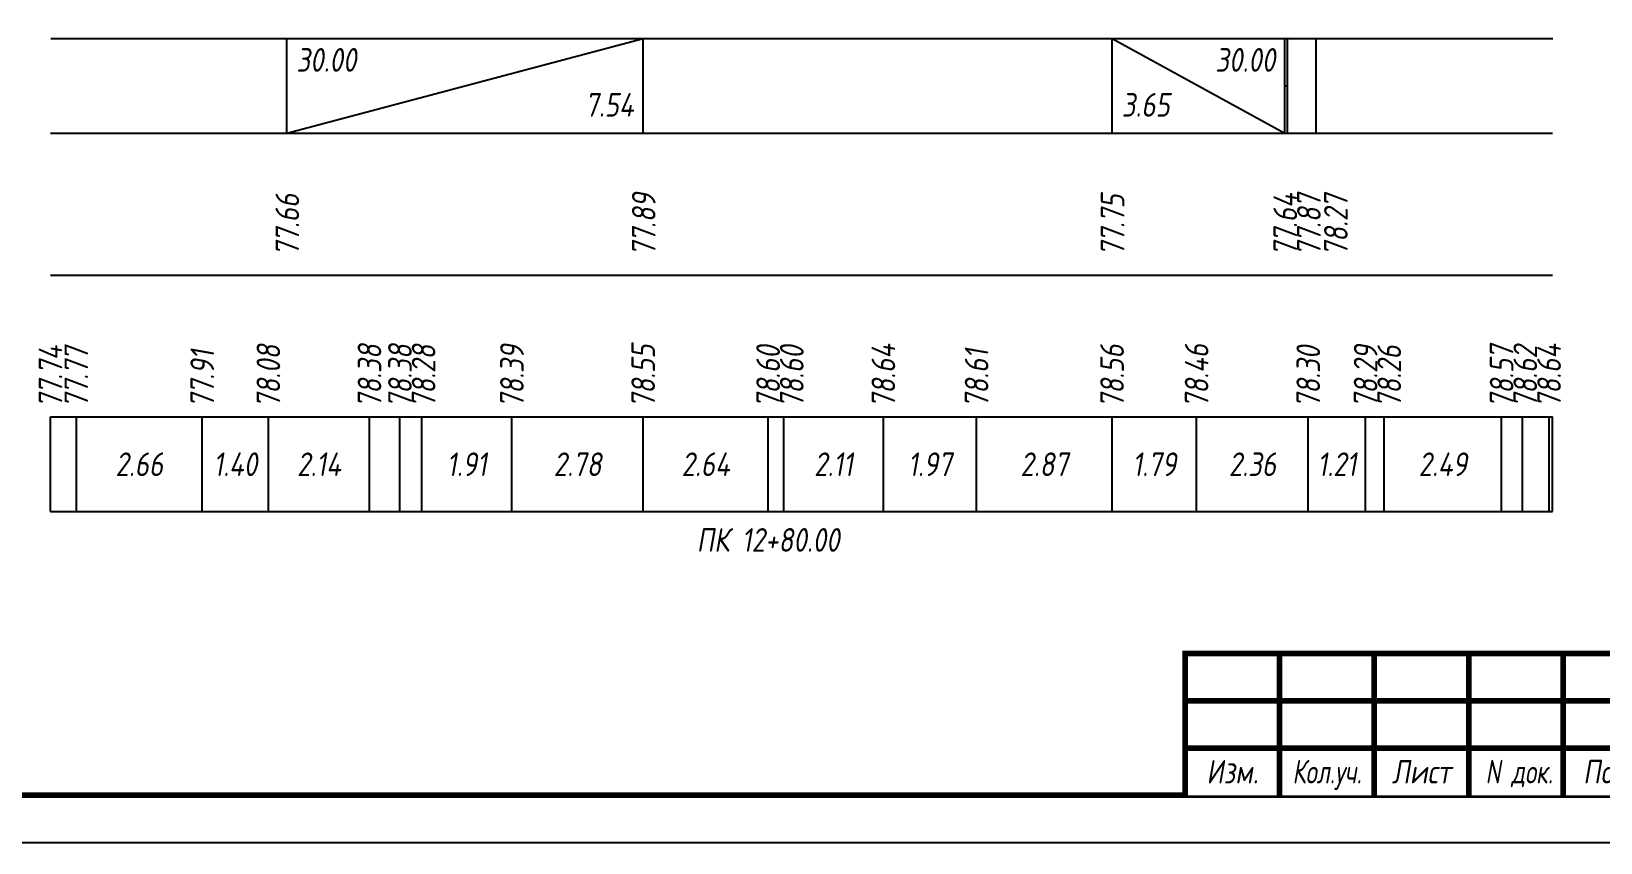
# Model space of a CAD drawing. Extents: x -717 to 1451, y -133302 to 233.
# Drawn here: x 77.9 to 243.9, y -20019.4 to -19933.7 of the extents above; entities that cross this region are included whole.
import ezdxf
from ezdxf.enums import TextEntityAlignment as Align

# ---------------------------------------------------------------- set-up
doc = ezdxf.new("R2010")
doc.units = 0
for name, color, linetype in [('Зарамочное оформление', 7, 'Continuous'), ('Код_510', 7, 'Continuous'), ('Код_516', 1, 'Continuous'), ('Подписи поперечников', 7, 'Continuous'), ('Таблица', 7, 'Continuous')]:
    doc.layers.add(name, color=color, linetype=linetype)
doc.styles.add('М', font='romand.shx', dxfattribs={"width": 0.8, "oblique": 10, "height": 2.5})

# ---------------------------------------------------------------- blocks, each defined once
blk = doc.blocks.new('Штамп')
at = {"linetype": 'Continuous'}
blk.add_wipeout([(199.95, -411.25), (384.95, -411.25), (384.95, -426.25), (199.95, -426.25)], dxfattribs=at).dxf.layer = 'Зарамочное оформление'
at = {"layer": 'Зарамочное оформление', "linetype": 'Continuous', "lineweight": -3, "const_width": 0.6, "flags": 128}
for points in [[(199.95, -426.25), (199.95, -411.25), (384.95, -411.25)], [(209.95, -411.25), (209.95, -426.25)], [(219.95, -411.25), (219.95, -426.25)], [(229.95, -411.25), (229.95, -426.25)], [(239.95, -411.25), (239.95, -426.25)], [(199.95, -416.25), (264.95, -416.25)], [(199.95, -421.25), (264.95, -421.25)]]:
    blk.add_lwpolyline(points, dxfattribs=at)
at = {"layer": 'Зарамочное оформление', "linetype": 'Continuous', "style": 'М', "oblique": 10}
for s, width, p in [('Изм.', 0.8, (204.95, -423.75)), ('Кол.уч.', 0.7, (214.95, -423.75)), ('Лист', 0.8, (224.95, -423.75)), ('N док.', 0.7, (235.28, -423.75)), ('Подпись', 0.8, (247.45, -423.75))]:
    blk.add_text(s, height=2.5, dxfattribs=dict(at, width=width)).set_placement(p, align=Align.MIDDLE_CENTER)
blk = doc.blocks.new('шифр')
blk.add_blockref('Штамп', (0, -19648))

msp = doc.modelspace()

# ---------------------------------------------------------------- linework, layer by layer
at = {"flags": 128}
msp.add_lwpolyline([(-30.054, -20019.421), (389.946, -20019.421), (389.946, -19722.421), (-30.054, -19722.421)], close=True, dxfattribs=at)
at = {"const_width": 0.6, "flags": 128}
msp.add_lwpolyline([(-10.054, -20014.421), (384.946, -20014.421), (384.946, -19727.421), (-10.054, -19727.421)], close=True, dxfattribs=at)
at = {"layer": 'Код_510'}
for p, q in [((79.946, -19984.421), (79.946, -19974.421)), ((82.682, -19984.421), (82.682, -19974.421)), ((96, -19984.421), (96, -19974.421)), ((102.995, -19984.421), (102.995, -19974.421)), ((113.691, -19984.421), (113.691, -19974.421)), ((116.914, -19984.421), (116.914, -19974.421)), ((119.214, -19984.421), (119.214, -19974.421)), ((128.756, -19984.421), (128.756, -19974.421)), ((142.638, -19984.421), (142.638, -19974.421)), ((155.852, -19984.421), (155.852, -19974.421)), ((157.495, -19984.421), (157.495, -19974.421)), ((168.04, -19984.421), (168.04, -19974.421)), ((177.9, -19984.421), (177.9, -19974.421)), ((192.229, -19984.421), (192.229, -19974.421)), ((201.171, -19984.421), (201.171, -19974.421)), ((212.98, -19984.421), (212.98, -19974.421)), ((219.045, -19984.421), (219.045, -19974.421)), ((220.992, -19984.421), (220.992, -19974.421)), ((233.43, -19984.421), (233.43, -19974.421)), ((235.65, -19984.421), (235.65, -19974.421)), ((238.447, -19984.421), (238.447, -19974.421)), ((238.803, -19984.421), (238.803, -19974.421))]:
    msp.add_line(p, q, dxfattribs=at)
at = {"layer": 'Код_516'}
for p, q in [((104.946, -19944.421), (104.946, -19934.421)), ((104.946, -19944.421), (142.638, -19934.421)), ((142.638, -19944.421), (142.638, -19934.421)), ((192.229, -19944.421), (192.229, -19934.421)), ((192.229, -19934.421), (210.493, -19944.421)), ((210.493, -19944.421), (210.493, -19934.421)), ((210.493, -19944.421), (210.493, -19934.421)), ((210.78, -19944.421), (210.78, -19934.421)), ((213.803, -19944.421), (213.803, -19934.421)), ((210.493, -19939.421), (210.78, -19939.421))]:
    msp.add_line(p, q, dxfattribs=at)
at = {"layer": 'Таблица'}
for p, q in [((80, -19934.421), (238.857, -19934.421)), ((79.946, -19944.421), (238.803, -19944.421)), ((79.946, -19959.421), (238.803, -19959.421)), ((79.946, -19974.421), (238.803, -19974.421)), ((79.946, -19984.421), (238.803, -19984.421))]:
    msp.add_line(p, q, dxfattribs=at)

# ---------------------------------------------------------------- texts
at = {"layer": 'Код_510', "style": 'М', "oblique": 10, "width": 0.8}
for s, p in [('77.74', (79.946, -19973.421)), ('77.77', (82.682, -19973.421)), ('77.91', (96, -19973.421)), ('78.08', (102.995, -19973.421)), ('78.38', (113.691, -19973.421)), ('78.38', (116.914, -19973.421)), ('78.28', (119.414, -19973.421)), ('78.39', (128.756, -19973.421)), ('78.55', (142.638, -19973.421)), ('78.60', (155.852, -19973.421)), ('78.60', (158.352, -19973.421)), ('78.64', (168.04, -19973.421)), ('78.61', (177.9, -19973.421)), ('78.56', (192.229, -19973.421)), ('78.46', (201.171, -19973.421)), ('78.30', (212.98, -19973.421)), ('78.29', (219.045, -19973.421)), ('78.26', (221.545, -19973.421)), ('78.57', (233.43, -19973.421)), ('78.62', (235.93, -19973.421)), ('78.64', (238.447, -19973.421))]:
    msp.add_text(s, height=2.5, rotation=90, dxfattribs=at).set_placement(p, align=Align.MIDDLE_LEFT)
for s, p in [('2.66', (89.341, -19979.421)), ('1.40', (99.498, -19979.421)), ('2.14', (108.343, -19979.421)), ('1.91', (123.985, -19979.421)), ('2.78', (135.697, -19979.421)), ('2.64', (149.245, -19979.421)), ('2.11', (162.767, -19979.421)), ('1.97', (172.97, -19979.421)), ('2.87', (185.065, -19979.421)), ('1.79', (196.7, -19979.421)), ('2.36', (207.076, -19979.421)), ('1.21', (216.012, -19979.421)), ('2.49', (227.211, -19979.421))]:
    msp.add_text(s, height=2.5, dxfattribs=at).set_placement(p, align=Align.MIDDLE_CENTER)
at = {"layer": 'Код_516', "style": 'М', "oblique": 10, "width": 0.8}
msp.add_text('30.00', height=2.5, dxfattribs=at).set_placement((105.946, -19935.421), align=Align.TOP_LEFT)
msp.add_text('30.00', height=2.5, dxfattribs=at).set_placement((209.493, -19935.421), align=Align.TOP_RIGHT)
msp.add_text('7.54', height=2.5, dxfattribs=at).set_placement((141.638, -19943.421), align=Align.BOTTOM_RIGHT)
msp.add_text('3.65', height=2.5, dxfattribs=at).set_placement((193.229, -19943.421), align=Align.BOTTOM_LEFT)
for s, p in [('77.66', (105, -19957.371)), ('77.89', (142.692, -19957.371)), ('77.75', (192.283, -19957.371)), ('77.64', (210.548, -19957.371)), ('77.87', (213.048, -19957.371)), ('78.27', (215.899, -19957.371))]:
    msp.add_text(s, height=2.5, rotation=90, dxfattribs=at).set_placement(p, align=Align.MIDDLE_LEFT)
at = {"layer": 'Подписи поперечников', "style": 'М', "oblique": 10, "width": 0.8}
msp.add_text('ПК 12+80.00', height=2.5, dxfattribs=at).set_placement((155.852, -19989.421), align=Align.BOTTOM_CENTER)

# ---------------------------------------------------------------- next in the draw order: block references
msp.add_blockref('шифр', (0, 59.829))

doc.saveas('drawing.dxf')
